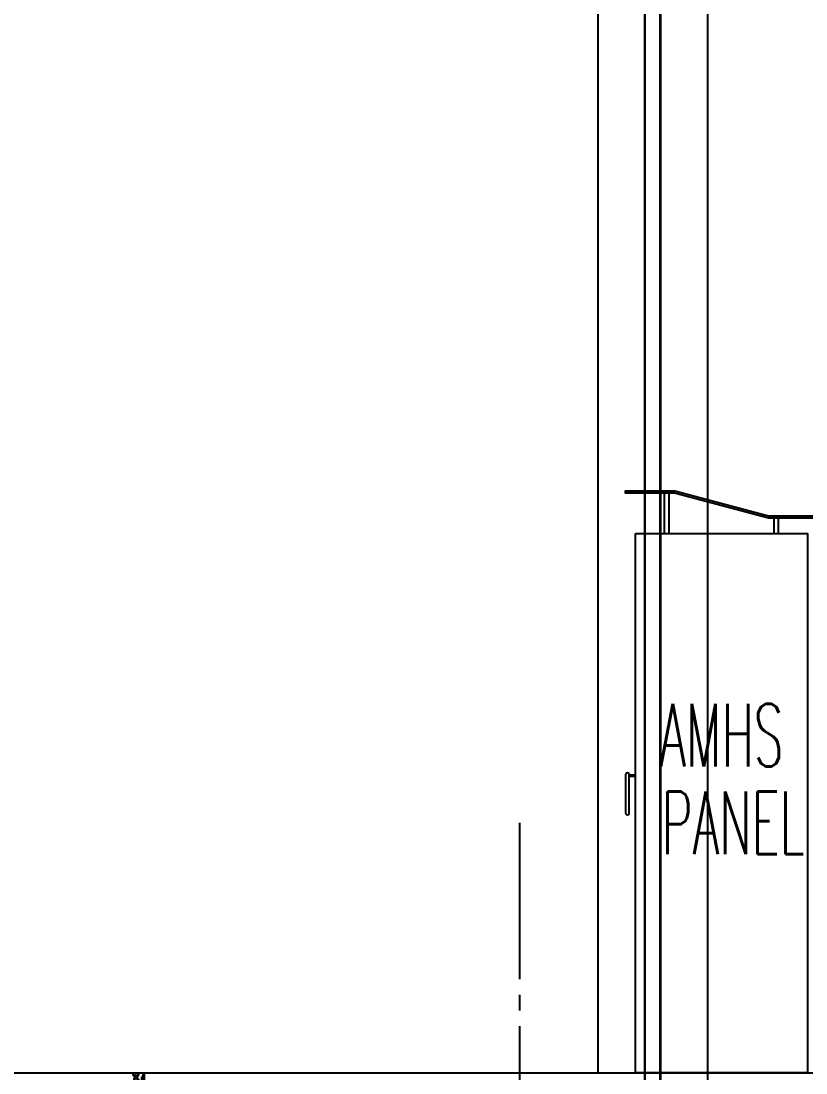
# Model space of a CAD drawing. Header units: millimetres. Extents: x -192235 to 515711, y 45168 to 947868.
# Drawn here: x 187807 to 190315, y 466700 to 470063 of the extents above; entities that cross this region are included whole.
import ezdxf
from ezdxf.enums import TextEntityAlignment as Align

# ---------------------------------------------------------------- set-up
doc = ezdxf.new("R2010")
doc.units = ezdxf.units.MM
doc.header["$LTSCALE"] = 1000
doc.header["$PDMODE"] = 1
doc.linetypes.add('TPH12-SEC-@20-1$0$CENTERK0', pattern=[0.65, 0.5, -0.05, 0.05, -0.05])
doc.linetypes.add('TPH12-SEC-@20-1$0$CENTERK5', pattern=[6.916, 6.667, -0.083, 0.083, -0.083])
for name, color, linetype in [('e-eq-100P', 4, 'Continuous'), ('TPH12-SEC-@20-1$0$A-DIM', 7, 'Continuous'), ('TPH12-SEC-@20-1$0$H-SIN', 252, 'TPH12-SEC-@20-1$0$CENTERK5'), ('TPH12-SEC-@20-1$0$SUGATA3', 252, 'Continuous'), ('TPH12-SEC-@20-1$0$フリーアクセス', 252, 'Continuous'), ('YCD-Xfa-Sec-24$0$A-WALL-F1', 190, 'Continuous')]:
    doc.layers.add(name, color=color, linetype=linetype)
doc.styles.add('aa-txt', font='simplex.shx', dxfattribs={"width": 0.7, "bigfont": 'chineset.shx'})
doc.styles.add('TPH12-SEC-@20-1$0$STANDARD', font='txt')
doc.dimstyles.new('TPH12-SEC-@20-1$0$生成的_樣式__6', dxfattribs={"dimtxt": 60, "dimasz": 30.4, "dimexe": 0.18, "dimexo": 0.0625, "dimgap": 0, "dimtad": 1, "dimdec": 1, "dimzin": 0, "dimdsep": 46, "dimtxsty": 'TPH12-SEC-@20-1$0$STANDARD', "dimblk": 'TPH12-SEC-@20-1$0$ARROWHEAD_6', "dimblk1": 'TPH12-SEC-@20-1$0$ARROWHEAD_6', "dimblk2": 'TPH12-SEC-@20-1$0$ARROWHEAD_6', "dimcen": 0.09, "dimclrd": 12, "dimclre": 12, "dimclrt": 3, "dimazin": 0, "dimtfac": 1, "dimtdec": 4, "dimtmove": 0, "dimatfit": 3, "dimfxl": 1, "dimtolj": 1, "dimtzin": 0, "dimarcsym": 0})

# ---------------------------------------------------------------- blocks, each defined once
blk = doc.blocks.new('TPH12-SEC-@20-1$0$ペデスタルB')
at = {"layer": 'TPH12-SEC-@20-1$0$フリーアクセス'}
for p, q in [((-31, -1), (-30, 0)), ((-30, 0), (-14, 0)), ((-14, 0), (-13, -1)), ((-31, -1), (-13, -1)), ((-31, -8), (-31, -1)), ((-31, -8), (-13, -8)), ((-29.6, -19.9), (-30.4, -39)), ((-16.4, -18), (-27.6, -18)), ((-26, -10.5), (-25.5, -10)), ((-26, -32), (-26, -10.5)), ((-25, -33), (-26, -32)), ((-25.5, -10), (-25.5, -8.4)), ((-25, -33), (-19, -33)), ((-18, -32), (-19, -33)), ((-18.4, -10), (-18.4, -8.4)), ((-18, -10.5), (-18.4, -10)), ((-18, -32), (-18, -10.5)), ((-14.4, -19.9), (-13.6, -39)), ((-13, -8), (-13, -1)), ((-4.7, -39), (-3.6, -12.9)), ((0, -42.6), (0, 0)), ((0, 0), (3.2, 0)), ((0, -40), (0, -0.5)), ((3.2, 0), (3.2, -42.6)), ((-84, -49), (-84, -52)), ((3.2, -49), (-84, -49)), ((3.2, -50), (-84, -50)), ((1.2, -54), (-82.2, -54)), ((-81.7, -54.2), (-59.1, -74.7)), ((-3.2, -45.8), (-76.8, -45.8)), ((-76.8, -49), (-76.8, -45.8)), ((-76.8, -49), (-3.3, -49)), ((-57, -125), (-59.4, -55.9)), ((-46, -56), (-46, -74)), ((-42, -56), (-42, -74)), ((-31, -125), (-28.6, -55.9)), ((1.2, -54), (-28.9, -74.7)), ((3.2, -52), (3.2, -49)), ((-62.5, -125), (-62.5, -139.5)), ((-25.5, -125), (-62.5, -125)), ((-53.5, -125), (-53.5, -139.4)), ((-53, -133), (-35.1, -133)), ((-35.3, -115), (-52.6, -115)), ((-49, -112.1), (-44, -109.2)), ((-49, -117.9), (-49, -112.1)), ((-44, -120.7), (-49, -117.9)), ((-49, -130.1), (-44, -127.2)), ((-49, -135.9), (-49, -130.1)), ((-44, -109.2), (-39, -112.1)), ((-39, -117.9), (-44, -120.7)), ((-44, -127.2), (-39, -130.1)), ((-39, -112.1), (-39, -117.9)), ((-39, -130.1), (-39, -135.9)), ((-34.5, -125), (-34.5, -139.4)), ((-25.5, -125), (-25.5, -139.5)), ((-59.9, -141), (-62.5, -139.5)), ((-28.1, -141), (-59.9, -141)), ((-53.5, -141), (-53.5, -193.8)), ((-44, -138.7), (-49, -135.9)), ((-39, -135.9), (-44, -138.7)), ((-34.5, -141), (-34.5, -193.8)), ((-28.1, -141), (-25.5, -139.5)), ((-84, -200), (-84, -196.8)), ((3.2, -196.8), (-84, -196.8)), ((-84, -200), (3.2, -200)), ((-56.5, -196.8), (-53.5, -193.8)), ((-53.5, -193.8), (-34.5, -193.8)), ((-31.5, -196.8), (-34.5, -193.8)), ((3.2, -200), (3.2, -196.8))]:
    blk.add_line(p, q, dxfattribs=at)
blk.add_lwpolyline([(-4, -40), (-56, -40), (-56, -46), (-4, -46)], close=True, dxfattribs=at)
for centre in [(-44, -115), (-44, -133)]:
    blk.add_circle(centre, 4.98, dxfattribs=at)
for centre, radius, start, end in [((-27.6, -20), 2, 90, 177.5), ((-25.9, -8.4), 0.4, 0, 90), ((-18, -8.4), 0.4, 90, 180), ((-16.4, -20), 2, 2.5, 90), ((-0.6, -13), 3, 90, 177.5), ((-82, -52), 2, 180, 270), ((-82.4, -55), 1, 47.9554, 82.0191), ((-61.4, -56), 2, 2, 90), ((-48, -56), 2, 0, 90), ((-40, -56), 2, 90, 180), ((-31.4, -39), 1, 270, 357.5), ((-26.6, -56), 2, 90, 178), ((-12.6, -39), 1, 182.5, 270), ((-5.7, -39), 1, 270, 357.5), ((-3.2, -42.6), 3.2, 270, 0), ((-3.2, -42.6), 6.4, 270, 0), ((1.2, -52), 2, 270, 0), ((-72.5, -75.4), 1, 2, 47.9554), ((-44, -74), 2, 180, 270), ((-44, -74), 2, 270, 0), ((-28.3, -75.4), 1, 132.0446, 178), ((-58, -134), 7.03, 270, 309.8217), ((-44, -112.5), 28.5, 250.5288, 289.4712), ((-30, -134), 7.03, 230.1783, 270)]:
    blk.add_arc(centre, radius, start, end, dxfattribs=at)
blk = doc.blocks.new('TPH12-SEC-@20-1$0$ARROWHEAD_6')
at = {"color": 0, "linetype": 'Continuous', "lineweight": 0}
for p, q in [((0, 0), (-1, 0)), ((-0.5, -0.5), (0.5, 0.5))]:
    blk.add_line(p, q, dxfattribs=at)
blk = doc.blocks.new('*D951')
at = {"layer": 'DEFPOINTS', "color": 0, "linetype": 'Continuous', "transparency": 16777216}
for p in [(190000, 466700), (203174.8, 466700), (190000, 463950)]:
    blk.add_point(p, dxfattribs=at)
at = {"layer": 'TPH12-SEC-@20-1$0$A-DIM', "color": 12, "linetype": 'Continuous', "lineweight": -2, "transparency": 16777216}
for p, q in [((190000.1, 466700), (203175, 466700)), ((203174.8, 466669.6), (203174.8, 466200)), ((203174.8, 463980.4), (203174.8, 464450)), ((190000.1, 463950), (203175, 463950))]:
    blk.add_line(p, q, dxfattribs=at)
at = {"layer": 'TPH12-SEC-@20-1$0$A-DIM', "color": 12, "linetype": 'Continuous', "lineweight": -2, "transparency": 16777216, "xscale": 30.40000000000001, "yscale": 30.40000000000001, "zscale": 30.40000000000001}
for p, rotation in [((203174.8, 466700), 90), ((203174.8, 463950), 270)]:
    blk.add_blockref('TPH12-SEC-@20-1$0$ARROWHEAD_6', p, dxfattribs=dict(at, rotation=rotation))
at = {"layer": 'TPH12-SEC-@20-1$0$A-DIM', "color": 3, "linetype": 'Continuous', "lineweight": 0, "transparency": 16777216, "insert": (203174.8, 465325), "char_height": 500, "attachment_point": 5, "rotation": 90, "style": 'TPH12-SEC-@20-1$0$STANDARD'}
blk.add_mtext('\\A1;2750', dxfattribs=at)
blk = doc.blocks.new('*D952')
at = {"layer": 'DEFPOINTS', "color": 0, "linetype": 'Continuous', "transparency": 16777216}
for p in [(191004, 471950), (203174.8, 471950), (190000, 466700)]:
    blk.add_point(p, dxfattribs=at)
at = {"layer": 'TPH12-SEC-@20-1$0$A-DIM', "color": 12, "linetype": 'Continuous', "lineweight": -2, "transparency": 16777216}
for p, q in [((191004.1, 471950), (203175, 471950)), ((203174.8, 471919.6), (203174.8, 470200)), ((203174.8, 466730.4), (203174.8, 468450)), ((190000.1, 466700), (203175, 466700))]:
    blk.add_line(p, q, dxfattribs=at)
at = {"layer": 'TPH12-SEC-@20-1$0$A-DIM', "color": 12, "linetype": 'Continuous', "lineweight": -2, "transparency": 16777216, "xscale": 30.40000000000001, "yscale": 30.40000000000001, "zscale": 30.40000000000001}
for p, rotation in [((203174.8, 471950), 90), ((203174.8, 466700), 270)]:
    blk.add_blockref('TPH12-SEC-@20-1$0$ARROWHEAD_6', p, dxfattribs=dict(at, rotation=rotation))
at = {"layer": 'TPH12-SEC-@20-1$0$A-DIM', "color": 3, "linetype": 'Continuous', "lineweight": 0, "transparency": 16777216, "insert": (203174.8, 469325), "char_height": 500, "attachment_point": 5, "rotation": 90, "style": 'TPH12-SEC-@20-1$0$STANDARD'}
blk.add_mtext('\\A1;5250', dxfattribs=at)
blk = doc.blocks.new('AMHS PNL-S-L30-r')
at = {"layer": 'e-eq-100P'}
for p, q in [((30, 1725), (30, 0)), ((-30, 830), (-30, 955)), ((-20, 830), (-20, 955)), ((0, 952.5), (-20, 952.5)), ((0, 947.5), (-20, 947.5))]:
    blk.add_line(p, q, dxfattribs=at)
for points in [[(425.7, 1780), (125.7, 1860), (-33, 1860), (-33, 1855), (125, 1855), (425, 1775), (583, 1775), (583, 1780)], [(107.5, 1725), (107.5, 1855), (92.5, 1855), (92.5, 1725), (107.5, 1725)], [(457.5, 1725), (457.5, 1775), (442.5, 1775), (442.5, 1725), (457.5, 1725)], [(0, 1725), (550, 1725), (550, 0), (0, 0)]]:
    blk.add_lwpolyline(points, close=True, dxfattribs=at)
for centre, start, end in [((-25, 955), 0, 180), ((-25, 830), 180, 0)]:
    blk.add_arc(centre, 5, start, end, dxfattribs=at)
at = {"layer": 'e-eq-100P', "style": 'aa-txt', "width": 0.55}
for s, p in [('AMHS', (275, 980)), (' PANEL', (275, 700))]:
    blk.add_text(s, height=200, dxfattribs=at).set_placement(p, align=Align.CENTER)
blk = doc.blocks.new('YCD-Xfa-Sec-24')
at = {"layer": 'YCD-Xfa-Sec-24$0$A-WALL-F1'}
for points in [[(520151.8, 404569.4), (520159, 404569.4), (520159, 404570), (520151.8, 404570, 0.414214), (520150, 404568.2), (520150, 396274.2, 0.414213), (520151.8, 396272.4), (520159, 396272.4), (520159, 396273), (520151.8, 396273, -0.414214), (520150.6, 396274.2), (520150.6, 404568.2, -0.414214)], [(520198.2, 404569.4), (520191, 404569.4), (520191, 404570), (520198.2, 404570, -0.414214), (520200, 404568.2), (520200, 396274.2, -0.414213), (520198.2, 396272.4), (520191, 396272.4), (520191, 396273), (520198.2, 396273, 0.414214), (520199.4, 396274.2), (520199.4, 404568.2, 0.414214)]]:
    blk.add_lwpolyline(points, format="xyb", close=True, dxfattribs=at)
blk = doc.blocks.new('TPH12-SEC-@20-1')
at = {"layer": 'DEFPOINTS', "linetype": 'TPH12-SEC-@20-1$0$CENTERK0'}
blk.add_line((189400, 467500), (189400, 462400), dxfattribs=at)
at = {"layer": 'TPH12-SEC-@20-1$0$H-SIN'}
for p, q in [((190000, 484000), (190000, 447500)), ((83854.8, 466700), (201769.6, 466700))]:
    blk.add_line(p, q, dxfattribs=at)
at = {"layer": 'TPH12-SEC-@20-1$0$SUGATA3'}
blk.add_line((189650, 470725), (189650, 466700), dxfattribs=at)
at = {"layer": 'TPH12-SEC-@20-1$0$フリーアクセス'}
blk.add_blockref('TPH12-SEC-@20-1$0$ペデスタルB', (188196.8, 466700), dxfattribs=at)
at = {"layer": 'TPH12-SEC-@20-1$0$A-DIM', "color": 12, "linetype": 'Continuous', "lineweight": 0}
for base, p1, p2, picture, middle in [((203174.8, 471950), (190000, 466700), (191004, 471950), '*D952', (203174.8, 469325)), ((203174.8, 466700), (190000, 463950), (190000, 466700), '*D951', (203174.8, 465325))]:
    dim = blk.add_linear_dim(base=base, p1=p1, p2=p2, angle=90, dimstyle='TPH12-SEC-@20-1$0$生成的_樣式__6', override={"dimtxt": 500, "dimdec": 0}, dxfattribs=at)
    dim.commit()
    dim.dimension.update_dxf_attribs({"geometry": picture, "text_midpoint": middle, "dimtype": 128, "text_rotation": 90})

msp = doc.modelspace()

# ---------------------------------------------------------------- block references
msp.add_blockref('TPH12-SEC-@20-1', (0, 0))

# ---------------------------------------------------------------- next in the draw order: linework, layer by layer
msp.add_line((190000, 484000), (190000, 447500))

# ---------------------------------------------------------------- next in the draw order: block references
at = {"xscale": -1}
msp.add_blockref('YCD-Xfa-Sec-24', (710000, 70000), dxfattribs=at)
at = {"layer": 'e-eq-100P'}
msp.add_blockref('AMHS PNL-S-L30-r', (189770, 466700), dxfattribs=at)

doc.saveas('drawing.dxf')
